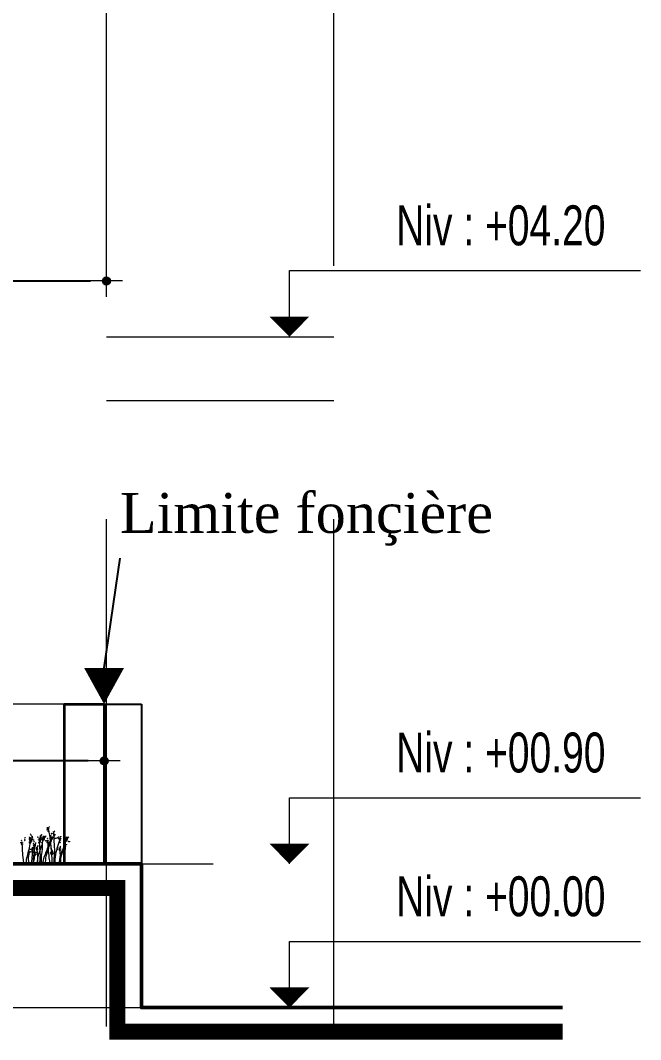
# Model space of a CAD drawing. Header units: metres. Extents: x 0 to 4415, y 1197 to 2590.
# Drawn here: x 1876.23 to 1880.11, y 1201.99 to 1208.37 of the extents above; entities that cross this region are included whole.
import ezdxf
from ezdxf.enums import TextEntityAlignment as Align

# ---------------------------------------------------------------- set-up
doc = ezdxf.new("R2010")
doc.units = ezdxf.units.M
doc.linetypes.add('CACHE2', pattern=[4.7625, 3.175, -1.5875])
doc.layers.get('DEFPOINTS').update_dxf_attribs({"lineweight": 5})
for name, color, linetype, lineweight in [('00-cot-ext 2', 7, 'Continuous', 13), ('00-Niveau', 2, 'Continuous', 9), ('caché', 20, 'CACHE2', 13), ('Façade 02', 41, 'Continuous', 35), ('façade 03', 33, 'Continuous', 25), ('gris', 251, 'Continuous', 9), ('mur', 7, 'Continuous', 50), ('vue', 7, 'Continuous', 5)]:
    doc.layers.add(name, color=color, linetype=linetype, lineweight=lineweight)
doc.layers.add('A_VEGETATION', color=7, linetype='Continuous', lineweight=9, true_color=0x009900)
doc.styles.add('style1', font='romantic.ttf')
doc.styles.add('STYLE2', font='swissl.ttf', dxfattribs={"width": 0.7})
doc.styles.add('WALIDcotat', font='times.ttf')
doc.dimstyles.new('walid 100', dxfattribs={"dimscale": 0, "dimtxt": 0.25, "dimasz": 0.1, "dimexe": 1.25, "dimexo": 0.625, "dimgap": 0.02, "dimtad": 1, "dimdec": 0, "dimlfac": 100, "dimrnd": 5, "dimtxsty": 'WALIDcotat', "dimblk": 'COTE', "dimcen": 2.5, "dimse1": 1, "dimse2": 1, "dimclrd": 256, "dimclrt": 256, "dimadec": 0, "dimazin": 0, "dimtfac": 1, "dimtdec": 0, "dimtix": 1, "dimtmove": 2, "dimatfit": 3, "dimldrblk": 'COTE', "dimfxl": 1.25, "dimarcsym": 0})

# ---------------------------------------------------------------- blocks, each defined once
blk = doc.blocks.new('COTE')
at = {"ltscale": 0.05}
h = blk.add_hatch(color=256, dxfattribs=at)
edge = h.paths.add_edge_path()
edge.add_arc((0, 0), 0.25, 0, 360)
for p, q in [((0, -1), (0, 1)), ((1, 0), (-1, 0))]:
    blk.add_line(p, q)
blk.add_circle((0, 0), 0.25)
blk = doc.blocks.new('*D167')
at = {"layer": '00-cot-ext 2', "lineweight": -2, "transparency": 16777216}
blk.add_line((1876.6535, 1203.7328), (1872.8679, 1203.7328), dxfattribs=at)
at = {"layer": 'DEFPOINTS', "color": 0, "transparency": 16777216}
for p in [(1872.7679, 1204.0882), (1876.7535, 1204.0882), (1872.7679, 1203.7328)]:
    blk.add_point(p, dxfattribs=at)
at = {"layer": '00-cot-ext 2', "lineweight": -2, "transparency": 16777216, "xscale": 0.1, "yscale": 0.1, "zscale": 0.1, "rotation": 180}
blk.add_blockref('COTE', (1872.7679, 1203.7328), dxfattribs=at)
at = {"layer": '00-cot-ext 2', "lineweight": -2, "transparency": 16777216, "xscale": 0.1, "yscale": 0.1, "zscale": 0.1}
blk.add_blockref('COTE', (1876.7535, 1203.7328), dxfattribs=at)
at = {"layer": '00-cot-ext 2', "transparency": 16777216, "insert": (1874.7607, 1203.8799), "char_height": 0.25, "attachment_point": 5, "style": 'WALIDcotat'}
blk.add_mtext('400', dxfattribs=at)
blk = doc.blocks.new('Arbustes 1_coupes')
at = {"flags": 128}
for points in [[(23.95, 5.42), (23.96, 5.36), (23.91, 5.37), (23.95, 5.38), (23.96, 5.44)], [(24.1, 5.51), (24.11, 5.45), (24.06, 5.46), (24.1, 5.47), (24.11, 5.53)], [(24.11, 5.4), (24.12, 5.34), (24.07, 5.35), (24.11, 5.36), (24.12, 5.42)], [(24.13, 5.2), (24.14, 5.14), (24.08, 5.15), (24.13, 5.16), (24.14, 5.22)], [(24.16, 5.61), (24.16, 5.54), (24.11, 5.55), (24.16, 5.56), (24.16, 5.62)], [(24.96, 5.09), (24.97, 5.03), (24.92, 5.04), (24.96, 5.05), (24.97, 5.11)], [(25.05, 4.92), (25.06, 4.86), (25.01, 4.87), (25.05, 4.88), (25.06, 4.94)], [(25.16, 5.18), (25.17, 5.12), (25.11, 5.13), (25.16, 5.14), (25.17, 5.2)], [(19.74, 3.39), (19.75, 3.33), (19.7, 3.34), (19.74, 3.35), (19.75, 3.41)], [(19.86, 3.74), (19.87, 3.68), (19.82, 3.68), (19.86, 3.69), (19.87, 3.75)], [(19.88, 3.3), (19.89, 3.23), (19.84, 3.24), (19.88, 3.25), (19.89, 3.31)], [(20.01, 3.43), (20.02, 3.37), (19.97, 3.38), (20.01, 3.38), (20.02, 3.44)], [(20.37, 3.89), (20.37, 3.82), (20.32, 3.83), (20.37, 3.84), (20.37, 3.9)], [(20.4, 3.73), (20.41, 3.67), (20.36, 3.68), (20.4, 3.68), (20.41, 3.74)], [(20.42, 4.17), (20.43, 4.11), (20.38, 4.11), (20.42, 4.12), (20.43, 4.18)], [(21.12, 3.83), (21.13, 3.77), (21.08, 3.78), (21.12, 3.78), (21.13, 3.84)], [(21.12, 3.34), (21.13, 3.28), (21.08, 3.29), (21.12, 3.3), (21.13, 3.36)], [(21.14, 3.97), (21.15, 3.91), (21.1, 3.92), (21.14, 3.93), (21.15, 3.99)], [(21.14, 3.47), (21.15, 3.4), (21.1, 3.41), (21.14, 3.42), (21.15, 3.48)], [(21.19, 3.73), (21.2, 3.67), (21.15, 3.68), (21.19, 3.69), (21.2, 3.75)], [(21.22, 3.27), (21.22, 3.21), (21.17, 3.22), (21.22, 3.23), (21.22, 3.29)], [(21.36, 4.17), (21.37, 4.11), (21.32, 4.11), (21.36, 4.12), (21.37, 4.18)], [(21.41, 3.47), (21.42, 3.4), (21.37, 3.41), (21.41, 3.42), (21.42, 3.48)], [(21.43, 4), (21.44, 3.94), (21.39, 3.94), (21.43, 3.95), (21.44, 4.01)], [(21.48, 3.66), (21.49, 3.6), (21.44, 3.61), (21.48, 3.62), (21.49, 3.68)], [(21.56, 4.38), (21.56, 4.32), (21.51, 4.33), (21.56, 4.34), (21.56, 4.4)], [(21.82, 3.78), (21.83, 3.72), (21.78, 3.73), (21.82, 3.74), (21.83, 3.8)], [(21.89, 3.51), (21.9, 3.45), (21.85, 3.46), (21.89, 3.47), (21.9, 3.53)], [(22.47, 4.26), (22.48, 4.2), (22.43, 4.21), (22.47, 4.22), (22.48, 4.28)], [(22.6, 3.88), (22.6, 3.82), (22.55, 3.82), (22.6, 3.83), (22.6, 3.89)], [(22.62, 3.42), (22.63, 3.36), (22.57, 3.37), (22.62, 3.37), (22.63, 3.43)], [(22.67, 3.73), (22.67, 3.67), (22.62, 3.68), (22.67, 3.69), (22.67, 3.75)], [(22.69, 4.12), (22.7, 4.06), (22.65, 4.07), (22.69, 4.07), (22.7, 4.13)], [(22.79, 4.02), (22.79, 3.96), (22.74, 3.97), (22.79, 3.98), (22.79, 4.04)], [(22.86, 3.54), (22.87, 3.48), (22.82, 3.49), (22.86, 3.49), (22.87, 3.56)], [(22.89, 4.48), (22.89, 4.42), (22.84, 4.43), (22.89, 4.44), (22.89, 4.5)], [(22.89, 3.71), (22.89, 3.65), (22.84, 3.66), (22.89, 3.66), (22.89, 3.72)], [(22.93, 3.95), (22.94, 3.89), (22.89, 3.9), (22.93, 3.91), (22.94, 3.97)], [(22.96, 4.14), (22.97, 4.08), (22.91, 4.09), (22.96, 4.1), (22.97, 4.16)], [(23.01, 3.42), (23.01, 3.36), (22.96, 3.37), (23.01, 3.37), (23.01, 3.43)], [(23.03, 4.14), (23.04, 4.08), (22.99, 4.09), (23.03, 4.1), (23.04, 4.16)], [(23.05, 4.62), (23.06, 4.56), (23.01, 4.57), (23.05, 4.58), (23.06, 4.64)], [(23.05, 3.95), (23.06, 3.89), (23.01, 3.9), (23.05, 3.91), (23.06, 3.97)], [(23.08, 4.41), (23.09, 4.35), (23.03, 4.36), (23.08, 4.36), (23.09, 4.42)], [(23.17, 3.95), (23.18, 3.89), (23.13, 3.9), (23.17, 3.91), (23.18, 3.97)], [(23.21, 3.82), (23.22, 3.76), (23.17, 3.77), (23.21, 3.78), (23.22, 3.84)], [(23.22, 3.92), (23.23, 3.86), (23.18, 3.87), (23.22, 3.88), (23.23, 3.94)], [(23.26, 3.78), (23.27, 3.71), (23.21, 3.72), (23.26, 3.73), (23.27, 3.79)], [(23.29, 4.25), (23.3, 4.19), (23.25, 4.2), (23.29, 4.21), (23.3, 4.27)], [(23.32, 4.03), (23.33, 3.97), (23.27, 3.98), (23.32, 3.99), (23.33, 4.05)], [(23.4, 4.32), (23.41, 4.26), (23.35, 4.27), (23.4, 4.28), (23.41, 4.34)], [(23.4, 3.93), (23.41, 3.87), (23.35, 3.88), (23.4, 3.89), (23.41, 3.95)], [(23.48, 4.39), (23.48, 4.33), (23.43, 4.34), (23.48, 4.35), (23.48, 4.41)], [(23.48, 4.2), (23.48, 4.14), (23.43, 4.14), (23.48, 4.15), (23.48, 4.21)], [(23.58, 4.18), (23.59, 4.12), (23.54, 4.13), (23.58, 4.14), (23.59, 4.2)], [(23.74, 3.69), (23.75, 3.63), (23.7, 3.63), (23.74, 3.64), (23.75, 3.7)], [(23.87, 3.69), (23.87, 3.63), (23.82, 3.63), (23.87, 3.64), (23.87, 3.7)], [(23.97, 3.41), (23.98, 3.35), (23.93, 3.36), (23.97, 3.37), (23.98, 3.43)], [(23.99, 4.03), (23.99, 3.97), (23.94, 3.98), (23.99, 3.99), (23.99, 4.05)], [(24.01, 3.59), (24.01, 3.53), (23.96, 3.54), (24.01, 3.55), (24.01, 3.61)], [(24.01, 3.44), (24.01, 3.38), (23.96, 3.39), (24.01, 3.4), (24.01, 3.46)], [(24.13, 3.42), (24.14, 3.36), (24.08, 3.37), (24.13, 3.38), (24.14, 3.44)], [(24.14, 3.72), (24.14, 3.66), (24.09, 3.67), (24.14, 3.68), (24.14, 3.74)], [(24.49, 4.18), (24.5, 4.12), (24.44, 4.13), (24.49, 4.14), (24.5, 4.2)], [(24.52, 4.02), (24.53, 3.96), (24.48, 3.97), (24.52, 3.98), (24.53, 4.04)], [(24.54, 4.46), (24.55, 4.4), (24.5, 4.41), (24.54, 4.42), (24.55, 4.48)], [(24.63, 4.85), (24.64, 4.79), (24.59, 4.8), (24.63, 4.8), (24.64, 4.87)], [(24.63, 4.27), (24.64, 4.21), (24.59, 4.22), (24.63, 4.22), (24.64, 4.29)], [(24.7, 4.78), (24.71, 4.72), (24.66, 4.73), (24.7, 4.73), (24.71, 4.8)], [(24.86, 4), (24.87, 3.94), (24.81, 3.95), (24.86, 3.96), (24.87, 4.02)], [(24.89, 4.8), (24.9, 4.73), (24.85, 4.74), (24.89, 4.75), (24.9, 4.81)], [(24.98, 4.25), (24.99, 4.19), (24.94, 4.2), (24.98, 4.21), (24.99, 4.27)], [(25, 4.8), (25.01, 4.73), (24.96, 4.74), (25, 4.75), (25.01, 4.81)], [(25.02, 4.64), (25.03, 4.58), (24.97, 4.59), (25.02, 4.59), (25.03, 4.66)], [(25.05, 4.5), (25.06, 4.44), (25.01, 4.44), (25.05, 4.45), (25.06, 4.51)], [(25.09, 4.58), (25.1, 4.52), (25.04, 4.53), (25.09, 4.54), (25.1, 4.6)], [(25.83, 4.02), (25.83, 3.96), (25.78, 3.97), (25.83, 3.98), (25.83, 4.04)], [(25.93, 3.83), (25.94, 3.77), (25.89, 3.78), (25.93, 3.78), (25.94, 3.84)], [(25.93, 3.51), (25.94, 3.45), (25.89, 3.46), (25.93, 3.47), (25.94, 3.53)], [(25.97, 4.09), (25.98, 4.03), (25.92, 4.04), (25.97, 4.05), (25.98, 4.11)], [(25.99, 3.46), (25.99, 3.4), (25.94, 3.41), (25.99, 3.41), (25.99, 3.48)], [(26.04, 3.37), (26.05, 3.31), (25.99, 3.32), (26.04, 3.33), (26.05, 3.39)], [(26.09, 3.78), (26.1, 3.71), (26.05, 3.72), (26.09, 3.73), (26.1, 3.79)], [(26.15, 4.32), (26.15, 4.26), (26.1, 4.27), (26.15, 4.28), (26.15, 4.34)], [(26.15, 4.04), (26.15, 3.98), (26.1, 3.99), (26.15, 4), (26.15, 4.06)], [(26.86, 3.68), (26.87, 3.62), (26.82, 3.62), (26.86, 3.63), (26.87, 3.69)], [(26.87, 3.78), (26.88, 3.72), (26.83, 3.73), (26.87, 3.74), (26.88, 3.8)], [(26.91, 3.63), (26.91, 3.57), (26.86, 3.58), (26.91, 3.59), (26.91, 3.65)], [(26.94, 4.11), (26.95, 4.05), (26.9, 4.06), (26.94, 4.07), (26.95, 4.13)], [(26.97, 3.89), (26.97, 3.83), (26.92, 3.84), (26.97, 3.84), (26.97, 3.91)], [(27.05, 4.18), (27.05, 4.12), (27, 4.13), (27.05, 4.13), (27.05, 4.2)], [(27.05, 3.79), (27.05, 3.73), (27, 3.74), (27.05, 3.75), (27.05, 3.81)], [(27.12, 4.25), (27.13, 4.19), (27.08, 4.2), (27.12, 4.21), (27.13, 4.27)], [(27.12, 4.06), (27.13, 3.99), (27.08, 4), (27.12, 4.01), (27.13, 4.07)], [(27.23, 4.04), (27.24, 3.98), (27.19, 3.99), (27.23, 3.99), (27.24, 4.06)], [(27.39, 3.54), (27.4, 3.48), (27.34, 3.49), (27.39, 3.5), (27.4, 3.56)], [(27.51, 3.54), (27.52, 3.48), (27.47, 3.49), (27.51, 3.5), (27.52, 3.56)], [(19.85, 3.12), (19.85, 3.06), (19.8, 3.07), (19.85, 3.08), (19.85, 3.14)], [(19.88, 3.15), (19.89, 3.09), (19.84, 3.09), (19.88, 3.1), (19.89, 3.16)], [(20, 3.13), (20.01, 3.07), (19.96, 3.08), (20, 3.09), (20.01, 3.15)], [(21.27, 2.33), (21.27, 2.27), (21.22, 2.28), (21.27, 2.29), (21.27, 2.35)], [(21.31, 1.87), (21.32, 1.81), (21.27, 1.82), (21.31, 1.83), (21.32, 1.89)], [(21.39, 2.33), (21.39, 2.27), (21.34, 2.28), (21.39, 2.29), (21.39, 2.35)], [(21.77, 2.98), (21.78, 2.92), (21.73, 2.93), (21.77, 2.94), (21.78, 3)], [(21.8, 3.22), (21.81, 3.16), (21.75, 3.17), (21.8, 3.18), (21.81, 3.24)], [(21.97, 3.1), (21.97, 3.04), (21.92, 3.05), (21.97, 3.06), (21.97, 3.12)], [(22.18, 1.8), (22.19, 1.74), (22.14, 1.75), (22.18, 1.76), (22.19, 1.82)], [(22.25, 2.4), (22.26, 2.34), (22.21, 2.35), (22.25, 2.36), (22.26, 2.42)], [(22.23, 2.25), (22.27, 2.22), (22.28, 2.26), (22.24, 2.24), (22.21, 2.21)], [(22.28, 2.58), (22.29, 2.52), (22.24, 2.53), (22.28, 2.53), (22.29, 2.6)], [(22.3, 1.8), (22.31, 1.74), (22.26, 1.75), (22.3, 1.76), (22.31, 1.82)], [(22.33, 2.21), (22.34, 2.15), (22.29, 2.16), (22.33, 2.17), (22.34, 2.23)], [(22.34, 2.56), (22.35, 2.5), (22.3, 2.51), (22.34, 2.52), (22.35, 2.58)], [(22.39, 2.68), (22.43, 2.67), (22.41, 2.74), (22.4, 2.7), (22.37, 2.67)], [(22.41, 2.35), (22.4, 2.41), (22.43, 2.53), (22.44, 2.5), (22.41, 2.46), (22.37, 2.44)], [(22.39, 2.23), (22.46, 2.28), (22.41, 2.3), (22.39, 2.24), (22.44, 2.24)], [(22.46, 2.82), (22.48, 2.78), (22.5, 2.79), (22.46, 2.8), (22.46, 2.9), (22.48, 2.84)], [(22.98, 2.6), (22.99, 2.54), (22.94, 2.55), (22.98, 2.56), (22.99, 2.62)], [(23.01, 2.76), (23.02, 2.7), (22.97, 2.71), (23.01, 2.72), (23.02, 2.78)], [(23.08, 2.71), (23.09, 2.65), (23.04, 2.66), (23.08, 2.67), (23.09, 2.73)], [(23.11, 2.92), (23.12, 2.86), (23.06, 2.87), (23.11, 2.88), (23.12, 2.94)], [(25.64, 2.33), (25.64, 2.27), (25.59, 2.28), (25.64, 2.29), (25.64, 2.35)], [(25.65, 2.63), (25.66, 2.57), (25.61, 2.58), (25.65, 2.59), (25.66, 2.65)], [(25.9, 2.26), (25.91, 2.2), (25.86, 2.21), (25.9, 2.22), (25.91, 2.28)], [(25.87, 2.11), (25.92, 2.08), (25.93, 2.12), (25.88, 2.1), (25.86, 2.07)], [(25.93, 2.44), (25.94, 2.38), (25.88, 2.38), (25.93, 2.39), (25.94, 2.45)], [(25.99, 2.42), (26, 2.36), (25.94, 2.37), (25.99, 2.38), (26, 2.44)], [(26.03, 2.53), (26.08, 2.52), (26.06, 2.59), (26.05, 2.56), (26.02, 2.52)], [(26.06, 2.21), (26.05, 2.27), (26.08, 2.39), (26.09, 2.36), (26.06, 2.31), (26.02, 2.3)], [(26.03, 2.09), (26.1, 2.14), (26.06, 2.16), (26.04, 2.1), (26.09, 2.1)], [(26.1, 2.67), (26.13, 2.64), (26.15, 2.65), (26.1, 2.66), (26.11, 2.75), (26.13, 2.7)], [(26.6, 2.68), (26.61, 2.61), (26.56, 2.62), (26.6, 2.63), (26.61, 2.69)], [(26.61, 2.88), (26.62, 2.82), (26.57, 2.82), (26.61, 2.83), (26.62, 2.89)], [(26.63, 2.46), (26.64, 2.4), (26.59, 2.41), (26.63, 2.42), (26.64, 2.48)], [(26.65, 2.69), (26.66, 2.63), (26.6, 2.64), (26.65, 2.65), (26.66, 2.71)], [(26.66, 2.62), (26.66, 2.56), (26.61, 2.57), (26.66, 2.58), (26.66, 2.64)], [(26.71, 2.82), (26.72, 2.76), (26.66, 2.76), (26.71, 2.77), (26.72, 2.83)], [(26.73, 2.57), (26.73, 2.51), (26.68, 2.52), (26.73, 2.52), (26.73, 2.59)], [(26.76, 2.78), (26.76, 2.72), (26.71, 2.73), (26.76, 2.74), (26.76, 2.8)], [(26.85, 2.96), (26.86, 2.9), (26.81, 2.9), (26.85, 2.91), (26.86, 2.97)], [(26.87, 2.73), (26.88, 2.67), (26.82, 2.68), (26.87, 2.68), (26.88, 2.75)], [(27.06, 3.05), (27.07, 2.99), (27.02, 3), (27.06, 3.01), (27.07, 3.07)], [(22.14, 1.44), (22.14, 1.38), (22.09, 1.38), (22.14, 1.39), (22.14, 1.45)]]:
    blk.add_lwpolyline(points, dxfattribs=at)
for points in [[(23.97, 5.82), (23.99, 5.55), (24.13, 5.49), (24.21, 5.59), (24.22, 5.74), (24.35, 5.92)], [(21.09, 4.27), (21.21, 3.88), (21.48, 3.78), (21.65, 4), (21.55, 4.34), (21.26, 4.73)], [(23.38, 4.36), (23.27, 4.22), (23.2, 3.85), (23.33, 3.72), (23.54, 3.94), (23.58, 4.17), (23.78, 4.4)], [(25.26, 4.69), (25.06, 4.37), (25.05, 4.19), (25.17, 4.02), (25.39, 4.06), (25.74, 4.19), (25.86, 4.33)], [(27.03, 4.21), (26.92, 4.08), (26.85, 3.7), (26.98, 3.57), (27.18, 3.8), (27.23, 4.02), (27.43, 4.26)], [(21.62, 2.6), (21.48, 2.02), (21.6, 1.76), (21.74, 1.8), (21.89, 2), (21.89, 2.43)], [(24.49, 1.88), (24.51, 1.67), (24.61, 1.45), (24.83, 1.5), (24.8, 2), (24.54, 2.39)]]:
    blk.add_spline(points, degree=3)
for points, knots in [([(24.72, -0.09), (24.74, 0.55), (24.73, 2.4), (24.42, 4.24), (24.21, 5.45)], [0.587601, 0.587601, 0.587601, 0.587601, 1.060659, 1.979923, 1.979923, 1.979923, 1.979923]), ([(20.27, -0.12), (20.24, 0.12), (20.06, 1.33), (20, 2.52), (19.96, 3.46)], [0.6474397, 0.6474397, 0.6474397, 0.6474397, 0.8321355, 1.542813, 1.542813, 1.542813, 1.542813]), ([(20.58, -0.12), (20.59, 0.05), (20.68, 0.94), (21.09, 2.21), (21.28, 3.34), (21.36, 3.76)], [0.6192538, 0.6192538, 0.6192538, 0.6192538, 0.7509262, 1.2899319, 1.6097799, 1.6097799, 1.6097799, 1.6097799]), ([(22.71, -0.11), (22.76, 0.14), (22.89, 0.85), (22.85, 2.13), (22.69, 3.39), (22.86, 4.15), (22.9, 4.36)], [0.619473, 0.619473, 0.619473, 0.619473, 0.809449, 1.159779, 1.576588, 1.74244, 1.74244, 1.74244, 1.74244]), ([(23.08, -0.1), (23.06, 0.46), (23.02, 1.3), (23.28, 2.51), (23.15, 3.39), (23.34, 3.96), (23.4, 4.16)], [0.556787, 0.556787, 0.556787, 0.556787, 0.980125, 1.184429, 1.47469, 1.628633, 1.628633, 1.628633, 1.628633]), ([(23.24, -0.1), (23.25, -0.03), (23.4, 0.99), (24.07, 2.41), (24.54, 3.79), (24.7, 4.24)], [0.568199, 0.568199, 0.568199, 0.568199, 0.620996, 1.355238, 1.713875, 1.713875, 1.713875, 1.713875]), ([(23.68, -0.1), (23.69, 0.33), (23.76, 1.22), (24.27, 2.68), (24.66, 3.73), (24.89, 4.34)], [0.563885, 0.563885, 0.563885, 0.563885, 0.879234, 1.231775, 1.720834, 1.720834, 1.720834, 1.720834]), ([(24.43, -0.09), (24.39, 0.25), (24.19, 1.54), (24.12, 2.81), (24.08, 3.75)], [0.5834025, 0.5834025, 0.5834025, 0.5834025, 0.8321355, 1.542813, 1.542813, 1.542813, 1.542813]), ([(25, 3.94), (25.02, 3.59), (25.09, 2.85), (25.13, 1.88), (25.05, 1.04), (25, 0.49), (25.05, 0.1), (25.06, -0.04), (25.06, -0.08)], [0, 0, 0, 0, 0.263817, 0.554442, 0.730305, 0.892375, 0.973782, 1.010806, 1.010806, 1.010806, 1.010806]), ([(26.05, 3.99), (25.75, 3.14), (25.27, 1.82), (25.17, 0.45), (25.19, -0.07), (25.19, -0.08)], [0, 0, 0, 0, 0.66825, 1.040569, 1.046614, 1.046614, 1.046614, 1.046614]), ([(26.72, -0.06), (26.7, 0.44), (26.68, 1.22), (26.93, 2.37), (26.8, 3.25), (26.98, 3.82), (27.05, 4.01)], [0.601503, 0.601503, 0.601503, 0.601503, 0.980125, 1.184429, 1.47469, 1.628633, 1.628633, 1.628633, 1.628633]), ([(21.11, -0.12), (21.05, 0.23), (20.9, 0.96), (21.12, 1.68), (21.24, 2.05)], [0.6277155, 0.6277155, 0.6277155, 0.6277155, 0.8923782, 1.1768558, 1.1768558, 1.1768558, 1.1768558]), ([(21.45, -0.12), (21.45, -0.1), (21.48, 0.27), (21.62, 0.99), (21.56, 2.04), (21.84, 2.65), (21.96, 2.94)], [0.6282718, 0.6282718, 0.6282718, 0.6282718, 0.6369967, 0.9104139, 1.1765895, 1.4077095, 1.4077095, 1.4077095, 1.4077095]), ([(21.77, -0.11), (21.82, 0.17), (21.94, 0.83), (22.01, 1.5), (22.06, 1.88)], [0.6215938, 0.6215938, 0.6215938, 0.6215938, 0.8381071, 1.1240936, 1.1240936, 1.1240936, 1.1240936]), ([(22.47, -0.11), (22.49, 0.31), (22.48, 1.18), (22.37, 2.04), (22.32, 2.48)], [0.551892, 0.551892, 0.551892, 0.551892, 0.8681547, 1.2006627, 1.2006627, 1.2006627, 1.2006627]), ([(22.37, -0.11), (22.38, 0.04), (22.43, 0.74), (22.65, 1.72), (22.99, 2.49), (23.11, 2.75)], [0.5585808, 0.5585808, 0.5585808, 0.5585808, 0.6661195, 1.0883514, 1.3002657, 1.3002657, 1.3002657, 1.3002657]), ([(25.94, -0.07), (25.94, 0.41), (26.01, 1.37), (26.47, 2.22), (26.7, 2.64)], [0.5905888, 0.5905888, 0.5905888, 0.5905888, 0.9488556, 1.3050598, 1.3050598, 1.3050598, 1.3050598]), ([(26.12, -0.07), (26.13, 0.29), (26.12, 1.1), (26.02, 1.9), (25.97, 2.34)], [0.5964257, 0.5964257, 0.5964257, 0.5964257, 0.8681547, 1.2006627, 1.2006627, 1.2006627, 1.2006627]), ([(26.03, -0.07), (26.03, 0.01), (26.09, 0.66), (26.3, 1.58), (26.64, 2.35), (26.75, 2.61)], [0.6030171, 0.6030171, 0.6030171, 0.6030171, 0.6661195, 1.0883514, 1.3002657, 1.3002657, 1.3002657, 1.3002657])]:
    blk.add_open_spline(points, degree=3, knots=knots)
blk.add_open_spline([(21.75, -0.11), (21.74, 1.04), (21.95, 2.19), (22.15, 3.35)], degree=3)
blk = doc.blocks.new('*D219')
at = {"layer": '00-cot-ext 2', "lineweight": -2, "transparency": 16777216}
blk.add_line((1873.849, 1206.737), (1876.6679, 1206.737), dxfattribs=at)
at = {"layer": 'DEFPOINTS', "color": 0, "transparency": 16777216}
for p in [(1876.7679, 1206.737), (1873.749, 1205.6882), (1876.7679, 1205.6882)]:
    blk.add_point(p, dxfattribs=at)
at = {"layer": '00-cot-ext 2', "lineweight": -2, "transparency": 16777216, "xscale": 0.1, "yscale": 0.1, "zscale": 0.1, "rotation": 180}
blk.add_blockref('COTE', (1873.749, 1206.737), dxfattribs=at)
at = {"layer": '00-cot-ext 2', "lineweight": -2, "transparency": 16777216, "xscale": 0.1, "yscale": 0.1, "zscale": 0.1}
blk.add_blockref('COTE', (1876.7679, 1206.737), dxfattribs=at)
at = {"layer": '00-cot-ext 2', "transparency": 16777216, "insert": (1875.2584, 1206.8842), "char_height": 0.25, "attachment_point": 5, "style": 'WALIDcotat'}
blk.add_mtext('300', dxfattribs=at)

msp = doc.modelspace()

# ---------------------------------------------------------------- linework, layer by layer
msp.add_line((1876.7535, 1204.3146), (1876.8535, 1205.0025))
msp.add_lwpolyline([(1876.7535, 1204.3146, 0.25, 0, 0), (1876.7535, 1204.0882, 0, 0, 0)], format="xyseb")
msp.add_lwpolyline([(1876.7535, 1204.3146, 0.25, 0, 0), (1876.7535, 1204.0882, 0, 0, 0)], format="xyseb")
at = {"layer": '00-Niveau'}
for p, q in [((1877.9145, 1206.3882), (1877.9145, 1206.8025)), ((1877.9145, 1206.8025), (1880.1142, 1206.8025)), ((1877.9145, 1203.0882), (1877.9145, 1203.5025)), ((1877.9145, 1203.5025), (1880.1142, 1203.5025)), ((1877.9145, 1202.1882), (1877.9145, 1202.6025)), ((1877.9145, 1202.6025), (1880.1142, 1202.6025))]:
    msp.add_line(p, q, dxfattribs=at)
for points in [[(1877.9145, 1206.5146, 0.25, 0, 0), (1877.9145, 1206.3882, 0, 0, 0)], [(1877.9145, 1203.2146, 0.25, 0, 0), (1877.9145, 1203.0882, 0, 0, 0)], [(1877.9145, 1203.2146, 0.25, 0, 0), (1877.9145, 1203.0882, 0, 0, 0)], [(1877.9145, 1202.3146, 0.25, 0, 0), (1877.9145, 1202.1882, 0, 0, 0)]]:
    msp.add_lwpolyline(points, format="xyseb", dxfattribs=at)
at = {"layer": 'caché', "linetype": 'CACHE2'}
for p, q in [((1876.7679, 1202.0701), (1876.7679, 1214.7487)), ((1878.192, 1202.0701), (1878.192, 1214.7487)), ((1876.7679, 1206.3882), (1878.192, 1206.3882)), ((1876.7679, 1205.9882), (1878.192, 1205.9882)), ((1864.7368, 1203.0882), (1878.192, 1203.0882)), ((1864.7368, 1202.1882), (1879.23, 1202.1882))]:
    msp.add_line(p, q, dxfattribs=at)
at = {"layer": 'Façade 02'}
msp.add_lwpolyline([(1876.5055, 1203.0882), (1876.5055, 1204.0882), (1876.7535, 1204.0882), (1876.7535, 1203.0882)], dxfattribs=at)
at = {"layer": 'façade 03'}
for p, q in [((1876.7535, 1204.0882), (1876.9874, 1204.0882)), ((1876.9874, 1204.0882), (1876.9874, 1203.0882))]:
    msp.add_line(p, q, dxfattribs=at)
at = {"layer": 'gris'}
msp.add_line((1876.5055, 1204.0882), (1872.7679, 1204.0882), dxfattribs=at)
at = {"layer": 'mur'}
msp.add_lwpolyline([(1864.5868, 1203.0882), (1876.9874, 1203.0882), (1876.9874, 1202.1882), (1879.6254, 1202.1882)], dxfattribs=at)
at = {"layer": 'vue', "const_width": 0.1}
msp.add_lwpolyline([(1835.7767, 1202.0382), (1840.3923, 1202.0382), (1840.3923, 1202.9382), (1861.1961, 1202.9382), (1861.1961, 1202.0382), (1864.7368, 1202.0382), (1864.7368, 1202.9382), (1876.8374, 1202.9382), (1876.8374, 1202.0382), (1879.6254, 1202.0382)], dxfattribs=at)

# ---------------------------------------------------------------- block references
at = {"layer": 'A_VEGETATION', "color": 86, "true_color": 0x1b6b00, "xscale": 0.03920000000000341, "yscale": 0.03920000000000341, "zscale": 0.03920000000000341, "rotation": 0.1380011812737671}
msp.add_blockref('Arbustes 1_coupes', (1875.4582, 1203.0882), dxfattribs=at)

# ---------------------------------------------------------------- texts
at = {"style": 'style1'}
msp.add_text('Limite fonçière ', height=0.25, dxfattribs=at).set_placement((1878.0681, 1205.4104), align=Align.TOP_CENTER)
at = {"layer": '00-Niveau', "style": 'STYLE2', "width": 0.7}
for s, p in [('Niv : +04.20', (1879.2384, 1207.2104)), ('Niv : +00.90', (1879.2384, 1203.9104)), ('Niv : +00.00', (1879.2384, 1203.0104))]:
    msp.add_text(s, height=0.25, dxfattribs=at).set_placement(p, align=Align.TOP_CENTER)

# ---------------------------------------------------------------- dimensions: what is measured, and where the dimension line sits
at = {"layer": '00-cot-ext 2'}
for p1, p2, distance, picture, middle in [((1873.749, 1205.6882), (1876.7679, 1205.6882), 1.0489, '*D219', (1875.2584, 1206.8842)), ((1876.7535, 1204.0882), (1872.7679, 1204.0882), 0.3554, '*D167', (1874.7607, 1203.8799))]:
    dim = msp.add_aligned_dim(p1=p1, p2=p2, distance=distance, dimstyle='walid 100', override={"dimscale": 1, "dimfxl": 0}, dxfattribs=at)
    dim.commit()
    dim.dimension.update_dxf_attribs({"geometry": picture, "text_midpoint": middle})

doc.saveas('drawing.dxf')
